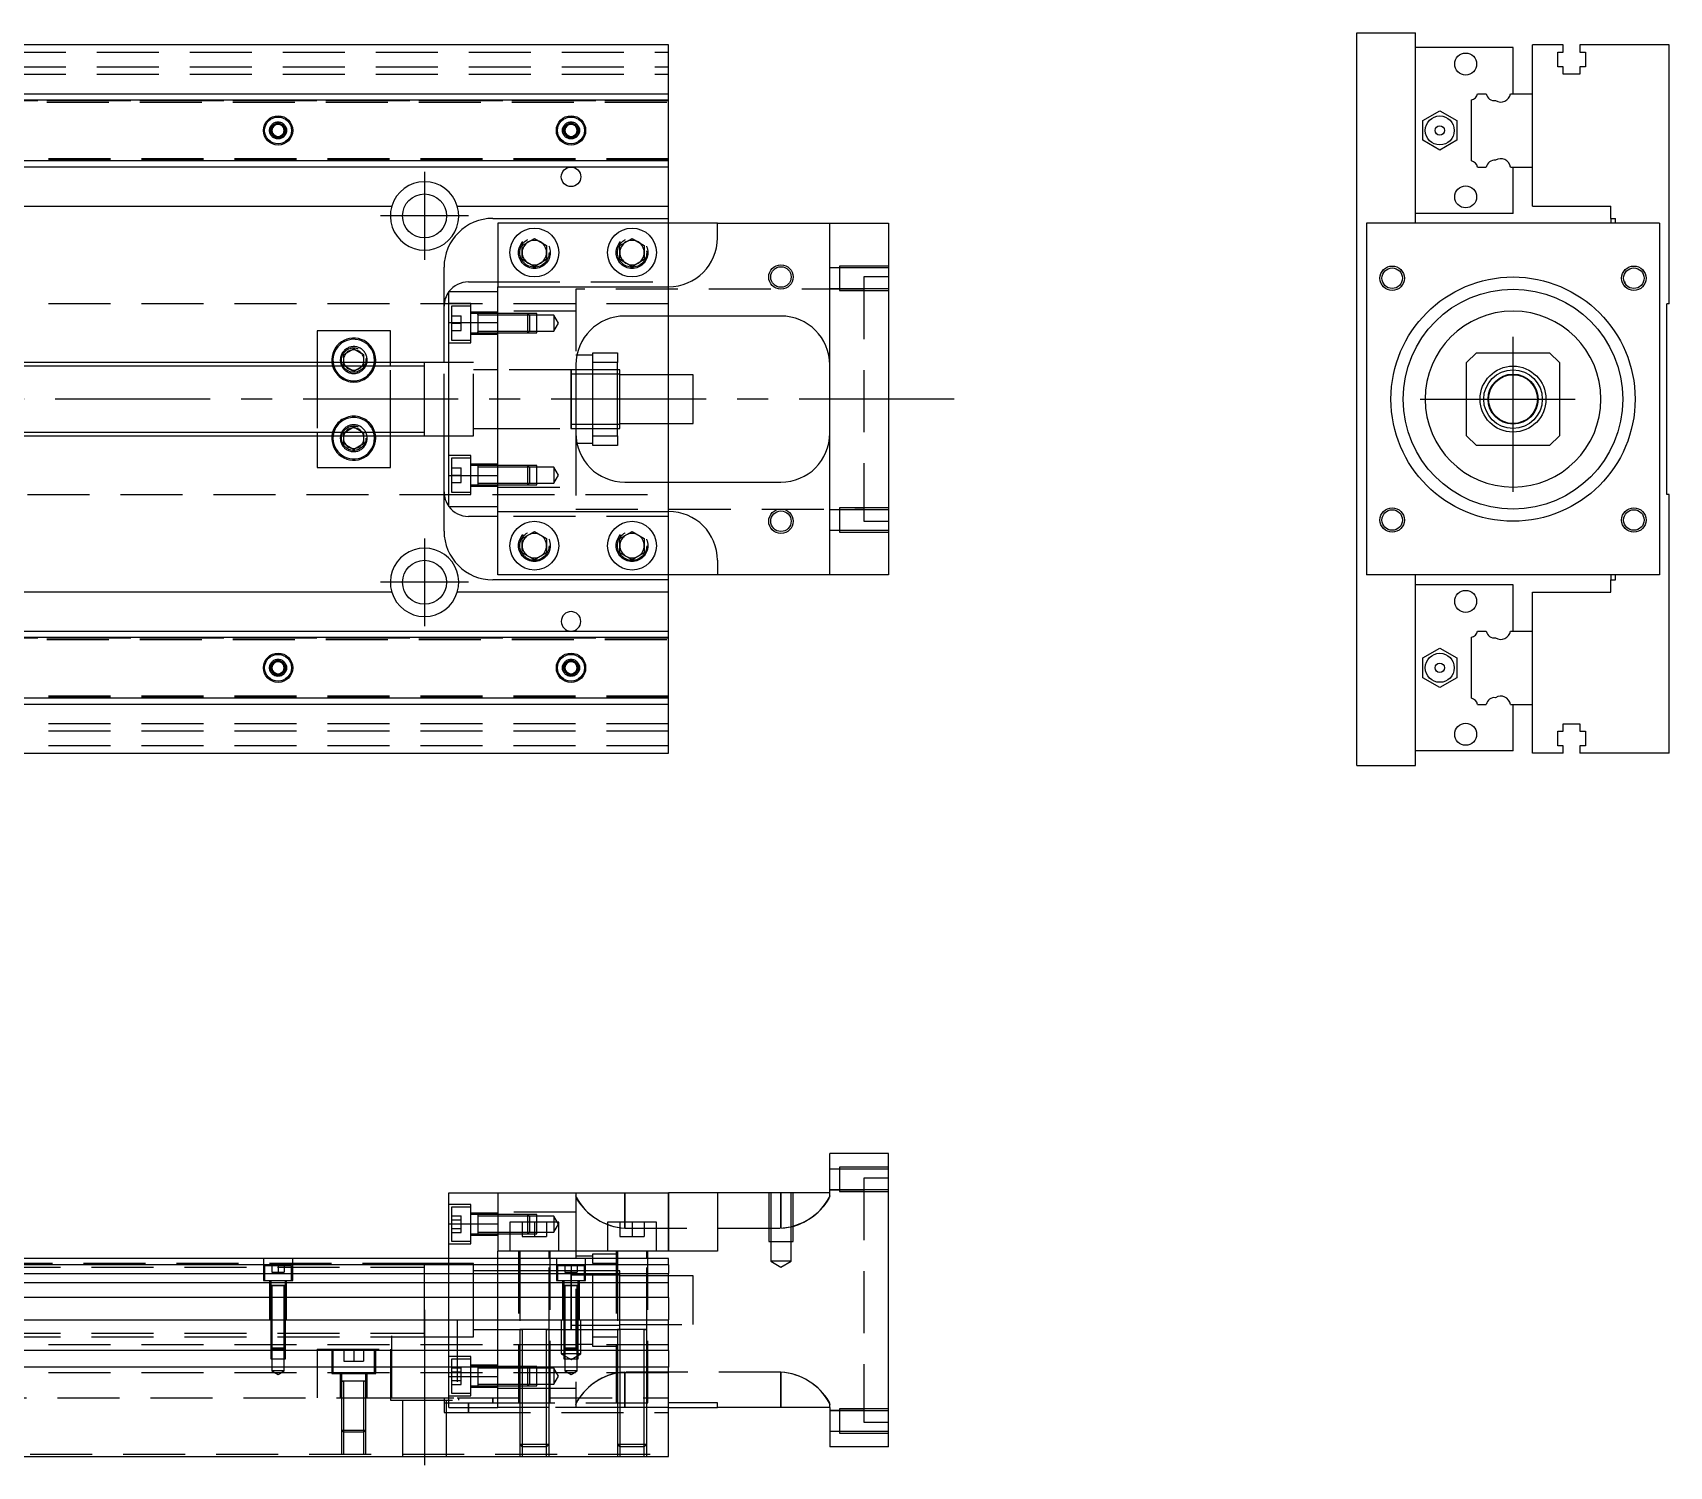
# Model space of a CAD drawing. Extents: x -10 to 665, y -264 to 77.
# Drawn here: x 329.8 to 664.9, y -218.4 to 75 of the extents above; entities that cross this region are included whole.
import ezdxf

# ---------------------------------------------------------------- set-up
doc = ezdxf.new("R2010")
doc.units = 0
doc.linetypes.add('CENTER', pattern=[50.8, 31.75, -6.35, 6.35, -6.35])
doc.linetypes.add('DASHED', pattern=[19.05, 12.7, -6.35])
doc.layers.get('0').update_dxf_attribs({"linetype": 'CONTINUOUS'})
doc.layers.add('CENTER', color=1, linetype='CENTER')

msp = doc.modelspace()

# ---------------------------------------------------------------- linework, layer by layer
at = {"color": 7, "linetype": 'CONTINUOUS'}
for p, q in [((600.94, -75), (600.94, 75)), ((600.94, 75), (612.94, 75)), ((612.94, 36), (612.94, 75)), ((460, 72.5), (280, 72.5)), ((460, 62.5), (460, 72.5)), ((632.94, 72), (612.94, 72)), ((632.94, 62.5), (632.94, 72)), ((632.94, 62.5), (632.94, 72)), ((636.94, 62.5), (636.94, 72.5)), ((643.24, 72.5), (636.94, 72.5)), ((642.09, 71), (643.24, 71)), ((642.09, 68), (642.09, 71)), ((643.24, 71), (643.24, 72.5)), ((646.64, 72.5), (646.64, 71)), ((664.94, 72.5), (646.64, 72.5)), ((646.64, 71), (647.79, 71)), ((647.79, 71), (647.79, 68)), ((664.94, 19.5), (664.94, 72.5)), ((643.24, 68), (642.09, 68)), ((643.24, 66.5), (643.24, 68)), ((646.64, 68), (646.64, 66.5)), ((647.79, 68), (646.64, 68)), ((646.64, 66.5), (643.24, 66.5)), ((280, 62.5), (460, 62.5)), ((280, 61.247728), (460, 61.247728)), ((460, 61.247728), (460, 62.5)), ((460, 48.752272), (460, 61.247728)), ((624.44, 48.752272), (624.44, 61.247728)), ((625.692272, 62.5), (627.46668, 62.5)), ((632.417372, 62.5), (636.94, 62.5)), ((636.94, 47.5), (636.94, 62.5)), ((636.94, 47.5), (636.94, 62.5)), ((614.439999, 57.020726), (617.94, 59.041452)), ((614.44, 52.979274), (614.439999, 57.020726)), ((617.94, 59.041452), (621.439999, 57.020726)), ((621.439999, 57.020726), (621.439999, 52.979274)), ((378.75, 55.721688), (380, 56.443376)), ((378.75, 54.278312), (378.75, 55.721688)), ((380, 53.556624), (378.75, 54.278312)), ((380, 56.443376), (381.25, 55.721688)), ((381.25, 54.278312), (380, 53.556624)), ((381.25, 55.721688), (381.25, 54.278312)), ((438.75, 55.721688), (440, 56.443376)), ((438.75, 54.278312), (438.75, 55.721688)), ((440, 53.556624), (438.75, 54.278312)), ((440, 56.443376), (441.25, 55.721688)), ((441.25, 54.278312), (440, 53.556624)), ((441.25, 55.721688), (441.25, 54.278312)), ((617.94, 50.958548), (614.44, 52.979274)), ((621.439999, 52.979274), (617.94, 50.958548)), ((460, 48.752272), (280, 48.752272)), ((460, 47.5), (280, 47.5)), ((460, 47.5), (460, 48.752272)), ((460, 39.5), (460, 47.5)), ((625.692272, 47.5), (627.46668, 47.5)), ((632.417372, 47.5), (636.94, 47.5)), ((632.94, 38), (632.94, 47.5)), ((632.94, 38), (632.94, 47.5)), ((636.94, 39.5), (636.94, 47.5)), ((296.708204, 39.5), (403.291796, 39.5)), ((416.708204, 39.5), (460, 39.5)), ((424, 37), (460, 37)), ((460, 37), (460, 39.5)), ((460, 36), (460, 37)), ((632.94, 38), (612.94, 38)), ((636.94, 39.5), (652.94, 39.5)), ((652.94, 37), (652.94, 39.5)), ((652.94, 37), (653.94, 37)), ((652.94, 37), (652.94, 36)), ((653.94, 36), (653.94, 37)), ((425, 36), (425, 23)), ((470, 36), (425, 36)), ((470, 33), (470, 36)), ((470, 36), (493, 36)), ((493, -36), (493, 36)), ((493, 36), (505, 36)), ((505, 36), (505, -36)), ((602.94, 36), (602.94, -36)), ((662.94, 36), (602.94, 36)), ((662.94, 36), (662.94, -36)), ((430, 31.443376), (432.5, 32.886752)), ((430, 28.556624), (430, 31.443376)), ((432.5, 32.886752), (435, 31.443376)), ((435, 31.443376), (435, 28.556624)), ((450, 31.443376), (452.5, 32.886752)), ((450, 28.556624), (450, 31.443376)), ((452.5, 32.886752), (455, 31.443376)), ((455, 31.443376), (455, 28.556624)), ((414, 7.5), (414, 27)), ((432.5, 27.113248), (430, 28.556624)), ((435, 28.556624), (432.5, 27.113248)), ((452.5, 27.113248), (450, 28.556624)), ((455, 28.556624), (452.5, 27.113248)), ((419, 24), (425, 24)), ((655.72675, 24), (655.94, 24)), ((655.94, 23.586018), (655.94, 24)), ((415, 22), (425, 22)), ((415, 15.652476), (415, 22)), ((425, 15.652476), (425, 23)), ((425, 23), (460, 23)), ((483, 17), (451, 17)), ((460, 5), (460, 17)), ((664.94, 19.5), (664.44, 19.5)), ((664.44, -19.5), (664.44, 19.5)), ((403, 14), (388, 14)), ((388, 14), (388, 7.5)), ((403, 7.5), (403, 14)), ((415, 15.652476), (425, 15.652476)), ((415, -15.652476), (415, 15.652476)), ((425, -15.652476), (425, 15.652476)), ((425, -15.652476), (425, 15.652476)), ((393.5, 9.1547), (395.5, 10.309402)), ((395.5, 10.309402), (397.5, 9.1547)), ((410, 7.5), (280, 7.5)), ((393.5, 7.5), (393.5, 9.1547)), ((397.5, 9.1547), (397.5, 7.5)), ((410, 7.5), (409.995, 7.5)), ((410, -7.500006), (410, 7.500006)), ((410, 6.75), (410, 7.500006)), ((410, 6.951128), (410, 7.5)), ((415, 7.5), (410, 7.5)), ((410.005, 7.5), (410, 7.5)), ((410, -6.951128), (410, 6.951128)), ((410, -6.75), (410, 6.75)), ((441, 7), (441, -7)), ((444.5, 9), (441.202042, 9)), ((444.5, 9.5), (449.5, 9.5)), ((444.5, 7.5), (444.5, 9.5)), ((449.5, 7.5), (444.5, 7.5)), ((444.5, -7.5), (444.5, 7.5)), ((449.5, 9.5), (449.5, 7.5)), ((449.5, -7.5), (449.5, 7.5)), ((625.44, 9.5), (623.44, 7.5)), ((623.44, -7.5), (623.44, 7.5)), ((625.44, 9.5), (640.44, 9.5)), ((642.44, 7.5), (640.44, 9.5)), ((642.44, 7.5), (642.44, -7.5)), ((444.5, 5.125), (441, 5.125)), ((449.5, 5.125), (444.5, 5.125)), ((450, 6), (449.5, 6)), ((450, 5.125), (449.5, 5.125)), ((450, -6), (450, 6)), ((465, 5), (450, 5)), ((465, -5), (465, 5)), ((441, -5.125), (444.5, -5.125)), ((444.5, -5.125), (449.5, -5.125)), ((449.5, -5.125), (450, -5.125)), ((449.5, -6), (450, -6)), ((450, -5), (465, -5)), ((460, -17), (460, -5)), ((280, -7.5), (410, -7.5)), ((388, -7.5), (388, -14)), ((393.5, -9.1547), (393.5, -7.5)), ((395.5, -10.309402), (393.5, -9.1547)), ((397.5, -9.1547), (395.5, -10.309402)), ((397.5, -7.5), (397.5, -9.1547)), ((403, -14), (403, -7.5)), ((409.995, -7.5), (410, -7.5)), ((410, -7.500006), (410, -6.75)), ((410, -7.5), (410, -6.951128)), ((410, -7.5), (415, -7.5)), ((410, -7.5), (410.005, -7.5)), ((414, -27), (414, -7.5)), ((441.202042, -9), (444.5, -9)), ((444.5, -7.5), (449.5, -7.5)), ((444.5, -9.5), (444.5, -7.5)), ((449.5, -9.5), (444.5, -9.5)), ((449.5, -7.5), (449.5, -9.5)), ((623.44, -7.5), (625.44, -9.5)), ((640.44, -9.5), (625.44, -9.5)), ((640.44, -9.5), (642.44, -7.5)), ((388, -14), (403, -14)), ((415, -15.652476), (425, -15.652476)), ((415, -22), (415, -15.652476)), ((425, -23), (425, -15.652476)), ((451, -17), (483, -17)), ((664.94, -19.5), (664.44, -19.5)), ((664.94, -72.5), (664.94, -19.5)), ((415, -22), (425, -22)), ((425, -23), (460, -23)), ((425, -36), (425, -23)), ((425, -24), (419, -24)), ((430, -28.556624), (432.5, -27.113248)), ((430, -31.443376), (430, -28.556624)), ((432.5, -27.113248), (435, -28.556624)), ((435, -28.556624), (435, -31.443376)), ((450, -28.556624), (452.5, -27.113248)), ((450, -31.443376), (450, -28.556624)), ((452.5, -27.113248), (455, -28.556624)), ((455, -28.556624), (455, -31.443376)), ((432.5, -32.886752), (430, -31.443376)), ((435, -31.443376), (432.5, -32.886752)), ((452.5, -32.886752), (450, -31.443376)), ((455, -31.443376), (452.5, -32.886752)), ((470, -33), (470, -36)), ((470, -36), (425, -36)), ((460, -37), (460, -36)), ((493, -36), (470, -36)), ((505, -36), (493, -36)), ((662.94, -36), (602.94, -36)), ((612.94, -75), (612.94, -36)), ((652.94, -36), (652.94, -37)), ((653.94, -37), (653.94, -36)), ((403.291796, -39.5), (296.708204, -39.5)), ((460, -39.5), (416.708204, -39.5)), ((460, -37), (424, -37)), ((460, -39.5), (460, -37)), ((460, -47.5), (460, -39.5)), ((632.94, -38), (612.94, -38)), ((632.94, -47.5), (632.94, -38)), ((636.94, -39.5), (652.94, -39.5)), ((636.94, -47.5), (636.94, -39.5)), ((652.94, -37), (653.94, -37)), ((652.94, -39.5), (652.94, -37)), ((280, -47.5), (460, -47.5)), ((280, -48.752272), (460, -48.752272)), ((460, -48.752272), (460, -47.5)), ((460, -61.247728), (460, -48.752272)), ((624.44, -61.247728), (624.44, -48.752272)), ((625.692272, -47.5), (627.46668, -47.5)), ((632.417372, -47.5), (636.94, -47.5)), ((636.94, -62.5), (636.94, -47.5)), ((636.94, -62.5), (636.94, -47.5)), ((378.75, -54.278312), (380, -53.556624)), ((380, -53.556624), (381.25, -54.278312)), ((438.75, -54.278312), (440, -53.556624)), ((440, -53.556624), (441.25, -54.278312)), ((614.439999, -52.979274), (617.94, -50.958548)), ((614.44, -57.020726), (614.439999, -52.979274)), ((617.94, -50.958548), (621.439999, -52.979274)), ((621.439999, -52.979274), (621.439999, -57.020726)), ((378.75, -55.721688), (378.75, -54.278312)), ((380, -56.443376), (378.75, -55.721688)), ((381.25, -55.721688), (380, -56.443376)), ((381.25, -54.278312), (381.25, -55.721688)), ((438.75, -55.721688), (438.75, -54.278312)), ((440, -56.443376), (438.75, -55.721688)), ((441.25, -55.721688), (440, -56.443376)), ((441.25, -54.278312), (441.25, -55.721688)), ((617.94, -59.041452), (614.44, -57.020726)), ((621.439999, -57.020726), (617.94, -59.041452)), ((460, -61.247728), (280, -61.247728)), ((460, -62.5), (280, -62.5)), ((460, -62.5), (460, -61.247728)), ((460, -72.5), (460, -62.5)), ((625.692272, -62.5), (627.46668, -62.5)), ((632.417372, -62.5), (636.94, -62.5)), ((632.94, -72), (632.94, -62.5)), ((636.94, -72.5), (636.94, -62.5)), ((643.24, -68), (643.24, -66.5)), ((643.24, -66.5), (646.64, -66.5)), ((646.64, -66.5), (646.64, -68)), ((642.09, -71), (642.09, -68)), ((642.09, -68), (643.24, -68)), ((646.64, -68), (647.79, -68)), ((647.79, -68), (647.79, -71)), ((280, -72.5), (460, -72.5)), ((632.94, -72), (612.94, -72)), ((643.24, -72.5), (636.94, -72.5)), ((643.24, -71), (642.09, -71)), ((643.24, -72.5), (643.24, -71)), ((647.79, -71), (646.64, -71)), ((646.64, -71), (646.64, -72.5)), ((664.94, -72.5), (646.64, -72.5)), ((600.94, -75), (612.94, -75)), ((505, -154.45), (493, -154.45)), ((493, -162.45), (493, -154.45)), ((505, -214.45), (505, -154.45)), ((415, -162.45), (425, -162.45)), ((415, -168.797524), (415, -162.45)), ((425, -162.45), (425, -174.45)), ((425, -162.45), (460, -162.45)), ((460, -174.45), (460, -162.45)), ((470, -162.45), (460, -162.45)), ((493, -162.45), (470, -162.45)), ((470, -162.45), (470, -174.45)), ((415, -175.95), (415, -168.797524)), ((415, -168.797524), (425, -168.797524)), ((437.5, -168.45), (427.5, -168.45)), ((427.5, -168.45), (427.5, -174.45)), ((437.5, -174.45), (437.5, -168.45)), ((457.5, -168.45), (447.5, -168.45)), ((447.5, -168.45), (447.5, -174.45)), ((457.5, -174.45), (457.5, -168.45)), ((460, -175.95), (275.5, -175.95)), ((460, -177.202272), (275.5, -177.202272)), ((410, -184.249932), (410, -176.949994)), ((425, -175.95), (425, -174.45)), ((470, -174.45), (425, -174.45)), ((460, -177.202272), (460, -175.95)), ((460, -177.202272), (460, -178.97668)), ((275.5, -178.97668), (460, -178.97668)), ((460, -180.873076), (275.5, -180.873076)), ((440, -184.45), (440, -178.449994)), ((440, -190.450006), (440, -178.449994)), ((440, -179.325), (440, -180.45)), ((441, -179.325), (440, -179.325)), ((440, -180.45), (440, -181.449788)), ((442.75, -179.325), (441, -179.325)), ((444.5, -179.325), (442.75, -179.325)), ((449.5, -179.325), (444.5, -179.325)), ((450, -179.325), (449.5, -179.325)), ((460, -180.873076), (460, -178.97668)), ((460, -183.927372), (460, -180.873076)), ((460, -183.927372), (275.5, -183.927372)), ((410, -188.45), (410, -184.249932)), ((441.500006, -181.45), (438.499994, -181.45)), ((441.500006, -181.45), (440, -181.45)), ((460, -183.927372), (460, -188.45)), ((0, -188.45), (460, -188.45)), ((410, -191.950006), (410, -188.45)), ((440, -189.575), (450, -189.575)), ((460, -194.75), (460, -188.45)), ((460, -194.75), (0, -194.75)), ((460, -194.75), (460, -198.15)), ((460, -198.15), (0, -198.15)), ((460, -216.45), (460, -198.15)), ((470, -205.45), (460, -205.45)), ((460, -206.45), (470, -206.45)), ((470, -206.45), (470, -205.45)), ((493, -206.45), (470, -206.45)), ((493, -206.45), (493, -214.45)), ((505, -214.45), (493, -214.45)), ((0, -216.45), (460, -216.45))]:
    msp.add_line(p, q, dxfattribs=at)
at = {"color": 3, "linetype": 'DASHED'}
for p, q in [((0, 71), (460, 71)), ((0, 68), (460, 68)), ((0, 66.5), (460, 66.5)), ((275.5, 61.1), (460, 61.1)), ((275.5, 60.8), (460, 60.8)), ((280, 61.1147), (460, 61.1147)), ((378.5, 55), (378.52041, 55.24661)), ((438.5, 55), (438.52041, 55.24661)), ((460, 49.2), (275.5, 49.2)), ((460, 48.9), (275.5, 48.9)), ((460, 48.8853), (280, 48.8853)), ((460, 24), (460, 36)), ((429.5, 30), (429.520026, 30.346056)), ((455.477798, 30.364306), (455.5, 30)), ((495, 26.848738), (493, 26.848738)), ((495, 27.248732), (495, 22.248742)), ((505, 27.248732), (495, 27.248732)), ((505, 26.848738), (495, 26.848738)), ((425, 24), (460, 24)), ((460, 23), (460, 24)), ((500, 25), (500, -25)), ((505, 25), (500, 25)), ((425, 15.652476), (425, 22)), ((441, 22.5), (441, 7)), ((500, 22.5), (441, 22.5)), ((460, 17), (460, 23)), ((493, 22.648738), (495, 22.648738)), ((495, 22.648738), (505, 22.648738)), ((495, 22.248742), (505, 22.248742)), ((460, 19.5), (61.969694, 19.5)), ((419.5, 19.55635), (415, 19.55635)), ((415.5, 19.05635), (415.5, 12.05635)), ((419.5, 19.05635), (415.5, 19.05635)), ((415.5, 17.05635), (417.5, 17.05635)), ((417.5, 15.55635), (417.5, 17.05635)), ((419.5, 11.55635), (419.5, 19.55635)), ((425, 17.80635), (419.5, 17.80635)), ((420.9, 17.55635), (419.5, 17.55635)), ((420.9, 17.55635), (420.895, 17.55635)), ((420.9, 17.556354), (420.9, 13.556344)), ((420.9, 17.556354), (420.9, 13.556344)), ((420.9, 17.55635), (420.9, 17.339888)), ((420.9, 17.33964), (420.9, 17.55635)), ((420.905, 17.55635), (420.9, 17.55635)), ((425, 17.55635), (420.9, 17.55635)), ((420.9, 17.339888), (420.9, 13.77281)), ((425, 17.20635), (420.9, 17.20635)), ((441, 18), (425, 18)), ((431.15, 17.55635), (425, 17.55635)), ((431.150006, 17.556344), (425, 17.556344)), ((431.5, 17.20635), (425, 17.20635)), ((431.15, 13.55635), (431.15, 17.55635)), ((431.5, 17.20635), (431.15, 17.55635)), ((433, 17.556344), (431.150006, 17.556344)), ((431.5, 17.20635), (431.5, 13.90635)), ((433, 17.20635), (431.5, 17.20635)), ((433, 13.556354), (433, 17.556344)), ((436.5, 17.20635), (433, 17.20635)), ((436.5, 17.20635), (436.5, 13.90635)), ((437.452628, 15.55635), (436.5, 17.20635)), ((415.5, 15.55635), (417.5, 15.55635)), ((415.5, 14.05635), (417.5, 14.05635)), ((417.5, 14.05635), (417.5, 15.55635)), ((419.5, 13.55635), (420.9, 13.55635)), ((420.895, 13.55635), (420.9, 13.55635)), ((420.9, 13.90635), (425, 13.90635)), ((420.9, 13.55635), (420.9, 13.773016)), ((420.9, 13.77281), (420.9, 13.55635)), ((420.9, 13.55635), (420.905, 13.55635)), ((420.9, 13.55635), (425, 13.55635)), ((425, 13.90635), (431.5, 13.90635)), ((425, 13.556354), (431.150006, 13.556354)), ((425, 13.55635), (431.15, 13.55635)), ((431.15, 13.55635), (431.5, 13.90635)), ((431.150006, 13.556354), (433, 13.556354)), ((431.5, 13.90635), (433, 13.90635)), ((433, 13.90635), (436.5, 13.90635)), ((436.5, 13.90635), (437.452628, 15.55635)), ((415, 11.55635), (419.5, 11.55635)), ((415.5, 12.05635), (419.5, 12.05635)), ((419.5, 13.30635), (425, 13.30635)), ((388, 7.5), (388, 6.75)), ((388, 6.75), (388, -6.75)), ((393.5, 6.8453), (393.5, 7.5)), ((393.665064, 6.75), (393.5, 6.8453)), ((395.5, 5.690598), (393.665064, 6.75)), ((397.334936, 6.75), (395.5, 5.690598)), ((397.5, 6.8453), (397.334936, 6.75)), ((397.5, 7.5), (397.5, 6.8453)), ((397.983582, 8.286038), (398, 8)), ((403, 6.75), (403, 7.5)), ((403, -6.75), (403, 6.75)), ((414, -7.5), (414, 7.5)), ((420, 7.5), (415, 7.5)), ((420, -7.5), (420, 7.5)), ((441.202042, 9), (441, 9)), ((425, 6), (420, 6)), ((440, 6), (425, 6)), ((440, 6), (439.995, 6)), ((440, -6.000006), (440, 6.000006)), ((440, 6), (440, -5.999164)), ((441, 6), (440, 6)), ((440.005, 6), (440, 6)), ((441, 5.125), (440, 5.125)), ((444.5, 6), (441, 6)), ((449.5, 6), (444.5, 6)), ((460, -5), (460, 5)), ((393.665064, -6.75), (395.5, -5.690598)), ((395.5, -5.690598), (397.334936, -6.75)), ((420, -6), (425, -6)), ((425, -6), (440, -6)), ((439.995, -6), (440, -6)), ((440, -5.125), (441, -5.125)), ((440, -5.999164), (440, -6)), ((440, -6), (441, -6)), ((440, -6), (440.005, -6)), ((441, -6), (444.5, -6)), ((444.5, -6), (449.5, -6)), ((388, -6.75), (388, -7.5)), ((393, -8), (393.018502, -7.696412)), ((393.5, -6.8453), (393.665064, -6.75)), ((393.5, -7.5), (393.5, -6.8453)), ((397.334936, -6.75), (397.5, -6.8453)), ((397.5, -6.8453), (397.5, -7.5)), ((403, -7.5), (403, -6.75)), ((415, -7.5), (420, -7.5)), ((441, -7), (441, -22.5)), ((441, -9), (441.202042, -9)), ((419.5, -11.55635), (415, -11.55635)), ((415.5, -12.05635), (415.5, -19.05635)), ((419.5, -12.05635), (415.5, -12.05635)), ((419.5, -19.55635), (419.5, -11.55635)), ((425, -13.30635), (419.5, -13.30635)), ((415.5, -14.05635), (417.5, -14.05635)), ((415.5, -15.55635), (417.5, -15.55635)), ((417.5, -15.55635), (417.5, -14.05635)), ((417.5, -17.05635), (417.5, -15.55635)), ((420.9, -13.55635), (419.5, -13.55635)), ((420.9, -13.55635), (420.895, -13.55635)), ((420.9, -13.556344), (420.9, -17.556354)), ((420.9, -13.55635), (420.9, -13.77281)), ((420.905, -13.55635), (420.9, -13.55635)), ((425, -13.55635), (420.9, -13.55635)), ((420.9, -13.77281), (420.9, -17.339888)), ((425, -13.90635), (420.9, -13.90635)), ((431.15, -13.55635), (425, -13.55635)), ((431.15, -13.556352), (425, -13.556354)), ((431.5, -13.90635), (425, -13.90635)), ((425, -22), (425, -15.652476)), ((431.15, -17.55635), (431.15, -13.55635)), ((431.5, -13.90635), (431.15, -13.55635)), ((433, -13.556354), (431.15, -13.556352)), ((431.5, -13.90635), (431.5, -17.20635)), ((433, -13.90635), (431.5, -13.90635)), ((433, -17.556344), (433, -13.556354)), ((436.5, -13.90635), (433, -13.90635)), ((436.5, -13.90635), (436.5, -17.20635)), ((437.452628, -15.55635), (436.5, -13.90635)), ((436.5, -17.20635), (437.452628, -15.55635)), ((61.969694, -19.5), (460, -19.5)), ((415, -19.55635), (419.5, -19.55635)), ((415.5, -17.05635), (417.5, -17.05635)), ((415.5, -19.05635), (419.5, -19.05635)), ((419.5, -17.55635), (420.9, -17.55635)), ((419.5, -17.80635), (425, -17.80635)), ((420.895, -17.55635), (420.9, -17.55635)), ((420.9, -17.20635), (425, -17.20635)), ((420.9, -17.339888), (420.9, -17.55635)), ((420.9, -17.55635), (420.905, -17.55635)), ((420.9, -17.55635), (425, -17.55635)), ((425, -17.20635), (431.5, -17.20635)), ((425, -17.556344), (431.15, -17.556346)), ((425, -17.55635), (431.15, -17.55635)), ((425, -18), (441, -18)), ((431.15, -17.55635), (431.5, -17.20635)), ((431.15, -17.556346), (433, -17.556344)), ((431.5, -17.20635), (433, -17.20635)), ((433, -17.20635), (436.5, -17.20635)), ((460, -23), (460, -17)), ((441, -22.5), (500, -22.5)), ((460, -24), (460, -23)), ((495, -22.648738), (493, -22.648738)), ((495, -22.248742), (495, -27.248732)), ((505, -22.248742), (495, -22.248742)), ((505, -22.648738), (495, -22.648738)), ((460, -24), (425, -24)), ((460, -36), (460, -24)), ((500, -25), (505, -25)), ((429.5, -30), (429.520026, -29.653944)), ((449.5, -30), (449.520026, -29.653944)), ((493, -26.848738), (495, -26.848738)), ((495, -26.848738), (505, -26.848738)), ((495, -27.248732), (505, -27.248732)), ((275.5, -48.9), (460, -48.9)), ((275.5, -49.2), (460, -49.2)), ((280, -48.8853), (460, -48.8853)), ((381.477374, -54.74045), (381.5, -55)), ((441.477374, -54.74045), (441.5, -55)), ((460, -60.8), (275.5, -60.8)), ((460, -61.1), (275.5, -61.1)), ((460, -61.1147), (280, -61.1147)), ((460, -66.5), (0, -66.5)), ((460, -68), (0, -68)), ((460, -71), (0, -71)), ((495, -157.201268), (495, -162.201258)), ((505, -157.201268), (495, -157.201268)), ((495, -157.601262), (493, -157.601262)), ((505, -157.601262), (495, -157.601262)), ((500, -159.45), (500, -209.45)), ((505, -159.45), (500, -159.45)), ((441, -162.45), (441, -163.066596)), ((441, -163.066596), (441, -205.833404)), ((441.033404, -163.351224), (441, -163.066596)), ((441, -163.066596), (441.037764, -163.37036)), ((441.131428, -163.66502), (441.033404, -163.351224)), ((451, -169.710598), (451, -162.45)), ((451, -162.45), (451, -169.710598)), ((460, -162.45), (460, -174.45)), ((480.500006, -162.45), (480.500006, -172.45)), ((480.9, -162.45), (480.9, -172.45)), ((483, -162.45), (483, -169.710598)), ((483, -169.710598), (483, -162.45)), ((485.1, -172.45), (485.1, -162.45)), ((485.499994, -172.45), (485.499994, -162.45)), ((492.868572, -163.66502), (492.966596, -163.351224)), ((493, -163.066596), (492.962236, -163.37036)), ((492.966596, -163.351224), (493, -163.066596)), ((493, -161.801262), (495, -161.801262)), ((500, -161.95), (493, -161.95)), ((493, -163.066596), (493, -162.45)), ((495, -161.801262), (505, -161.801262)), ((495, -162.201258), (505, -162.201258)), ((419.5, -164.89365), (415, -164.89365)), ((415.5, -165.39365), (415.5, -168.89365)), ((419.5, -165.39365), (415.5, -165.39365)), ((415.5, -167.1616), (417.5, -167.1616)), ((417.5, -168.027626), (417.5, -167.1616)), ((419.5, -172.89365), (419.5, -164.89365)), ((425, -166.64365), (419.5, -166.64365)), ((420.9, -166.89365), (419.5, -166.89365)), ((420.9, -166.89365), (420.895, -166.89365)), ((420.9, -166.893646), (420.9, -167.47866)), ((420.9, -166.893646), (420.9, -170.893656)), ((420.9, -166.89365), (420.9, -167.110318)), ((420.905, -166.89365), (420.9, -166.89365)), ((425, -166.89365), (420.9, -166.89365)), ((420.9, -167.110318), (420.9, -167.478664)), ((425, -167.24365), (420.9, -167.24365)), ((420.9, -167.47866), (420.9, -168.753604)), ((420.9, -167.478664), (420.9, -168.89365)), ((441, -166.45), (425, -166.45)), ((431.15, -166.89365), (425, -166.89365)), ((431.15, -166.893654), (425, -166.893656)), ((431.5, -167.24365), (425, -167.24365)), ((431.15, -168.89365), (431.15, -166.89365)), ((431.5, -167.24365), (431.15, -166.89365)), ((433, -166.893656), (431.15, -166.893654)), ((431.5, -167.24365), (431.5, -168.89365)), ((433, -167.24365), (431.5, -167.24365)), ((433, -170.893646), (433, -166.893656)), ((436.5, -167.24365), (433, -167.24365)), ((436.5, -167.24365), (436.5, -170.54365)), ((437.452628, -168.89365), (436.5, -167.24365)), ((415.5, -168.027626), (417.5, -168.027626)), ((415.5, -168.89365), (415.5, -172.39365)), ((415.5, -169.759676), (417.5, -169.759676)), ((415.5, -170.625702), (417.5, -170.625702)), ((417.5, -169.759676), (417.5, -168.027626)), ((417.5, -170.625702), (417.5, -169.759676)), ((419.5, -170.89365), (420.9, -170.89365)), ((420.895, -170.89365), (420.9, -170.89365)), ((420.9, -168.753604), (420.9, -169.033698)), ((420.9, -168.89365), (420.9, -170.893656)), ((420.9, -168.89365), (420.9, -170.30871)), ((420.9, -169.033698), (420.9, -170.308714)), ((420.9, -170.30871), (420.9, -170.676942)), ((420.9, -170.308714), (420.9, -170.893656)), ((420.9, -170.54365), (425, -170.54365)), ((420.9, -170.676942), (420.9, -170.89365)), ((420.9, -170.89365), (420.905, -170.89365)), ((420.9, -170.89365), (425, -170.89365)), ((425, -170.54365), (431.5, -170.54365)), ((425, -170.893646), (431.15, -170.893648)), ((425, -170.89365), (431.15, -170.89365)), ((430, -168.45), (430, -171.45)), ((431.15, -170.89365), (431.15, -168.89365)), ((431.15, -170.89365), (431.5, -170.54365)), ((431.15, -170.893648), (433, -170.893646)), ((431.5, -168.89365), (431.5, -170.54365)), ((431.5, -170.54365), (433, -170.54365)), ((432.5, -168.45), (432.5, -171.45)), ((433, -170.54365), (436.5, -170.54365)), ((435, -168.45), (435, -171.45)), ((436.5, -170.54365), (437.452628, -168.89365)), ((450, -168.45), (450, -171.45)), ((451, -169.710598), (483, -169.710598)), ((452.5, -168.45), (452.5, -171.45)), ((455, -168.45), (455, -171.45)), ((483, -169.710598), (485.500674, -169.35194)), ((415, -172.89365), (419.5, -172.89365)), ((415.5, -172.39365), (419.5, -172.39365)), ((419.5, -171.14365), (425, -171.14365)), ((430, -171.45), (432.5, -171.45)), ((432.5, -171.45), (435, -171.45)), ((450, -171.45), (452.5, -171.45)), ((452.5, -171.45), (455, -171.45)), ((480.500006, -172.45), (485.499994, -172.45)), ((480.9, -172.45), (480.9, -176.45)), ((485.1, -176.45), (485.1, -172.45)), ((410, -176.95), (275.5, -176.95)), ((377, -175.95), (377, -180.45)), ((382.75, -177.45), (377.25, -177.45)), ((377.25, -177.45), (377.25, -180.45)), ((378.75, -177.45), (378.75, -178.75)), ((380, -177.45), (380, -178.75)), ((381.25, -177.45), (381.25, -178.75)), ((382.75, -180.45), (382.75, -177.45)), ((383, -180.45), (383, -175.95)), ((410, -176.95), (409.995, -176.95)), ((410, -177.498872), (410, -176.95)), ((410.005, -176.95), (410, -176.95)), ((415, -176.95), (410, -176.95)), ((410, -184.249934), (410, -177.498872)), ((415, -188.45), (415, -175.95)), ((420, -176.95), (415, -176.95)), ((420, -184.45), (420, -176.95)), ((425, -188.45), (425, -175.95)), ((429.25, -174.45), (429.25, -205.45)), ((429.5, -174.45), (429.5, -175.95)), ((429.5, -175.95), (429.5, -190.455)), ((435.5, -175.95), (435.5, -174.45)), ((435.5, -190.455), (435.5, -175.95)), ((435.75, -205.45), (435.75, -174.45)), ((437, -175.95), (437, -180.45)), ((442.75, -177.45), (437.25, -177.45)), ((437.25, -177.45), (437.25, -180.45)), ((438.75, -177.45), (438.75, -178.75)), ((440, -177.45), (440, -178.75)), ((444.5, -175.45), (441, -175.45)), ((441.25, -177.45), (441.25, -178.75)), ((442.75, -180.45), (442.75, -177.45)), ((443, -180.45), (443, -175.95)), ((444.5, -174.95), (449.5, -174.95)), ((444.5, -175.95), (444.5, -174.95)), ((444.5, -176.95), (444.5, -175.95)), ((449.5, -176.95), (444.5, -176.95)), ((444.5, -191.95), (444.5, -176.95)), ((449.25, -174.45), (449.25, -205.45)), ((449.5, -174.45), (449.5, -175.95)), ((449.5, -175.95), (449.5, -190.455)), ((455.5, -175.95), (455.5, -174.45)), ((455.5, -190.455), (455.5, -175.95)), ((455.75, -205.45), (455.75, -174.45)), ((485.1, -176.45), (480.9, -176.45)), ((480.9, -176.45), (483, -177.662436)), ((483, -177.662436), (485.1, -176.45)), ((37, -177.7), (409.99, -177.7)), ((377, -180.45), (383, -180.45)), ((378.25, -180.45), (378.25, -188.45)), ((378.5, -180.45), (378.5, -181.45)), ((378.75, -178.75), (380, -178.75)), ((380, -178.75), (381.25, -178.75)), ((381.5, -181.45), (381.5, -180.45)), ((381.75, -188.45), (381.75, -180.45)), ((425, -178.45), (420, -178.45)), ((429.5, -178.45), (425, -178.45)), ((435.5, -178.45), (429.5, -178.45)), ((437.25, -178.45), (435.5, -178.45)), ((437, -180.45), (443, -180.45)), ((440.005, -178.45), (437.25, -178.45)), ((438.25, -180.45), (438.25, -188.45)), ((438.5, -180.45), (438.5, -181.45)), ((438.75, -178.75), (440, -178.75)), ((441, -178.45), (439.995, -178.45)), ((440, -178.45), (440, -180.449258)), ((440, -179.124966), (440, -178.45)), ((440, -178.75), (441.25, -178.75)), ((440, -180.449258), (440, -181.449914)), ((442.75, -178.45), (441, -178.45)), ((441.5, -181.45), (441.5, -180.45)), ((441.75, -188.45), (441.75, -180.45)), ((444.5, -178.45), (442.75, -178.45)), ((449.5, -178.45), (444.5, -178.45)), ((450, -178.45), (449.5, -178.45)), ((450, -184.45), (450, -178.45)), ((455.5, -179.45), (450, -179.45)), ((460, -179.45), (455.5, -179.45)), ((465, -179.45), (460, -179.45)), ((465, -184.45), (465, -179.45)), ((381.500006, -181.45), (378.499994, -181.45)), ((379.998804, -181.45), (378.499994, -181.45)), ((378.5, -181.445), (378.5, -181.45)), ((378.5, -181.45), (378.62467, -181.45)), ((378.624678, -181.45), (378.5, -181.45)), ((378.5, -181.45), (378.5, -181.455)), ((378.5, -181.45), (378.5, -188.45)), ((378.62467, -181.45), (381.375392, -181.45)), ((379.998804, -181.45), (378.624678, -181.45)), ((378.75, -181.45), (378.75, -188.45)), ((381.500006, -181.45), (379.998804, -181.45)), ((381.37533, -181.45), (379.998804, -181.45)), ((381.25, -188.45), (381.25, -181.45)), ((381.5, -181.45), (381.37533, -181.45)), ((381.375392, -181.45), (381.5, -181.45)), ((381.5, -181.45), (381.5, -181.445)), ((381.5, -181.455), (381.5, -181.45)), ((381.5, -188.45), (381.5, -181.45)), ((410, -184.650056), (410, -184.249934)), ((440, -181.45), (438.499994, -181.45)), ((438.5, -181.445), (438.5, -181.45)), ((438.5, -181.45), (438.62467, -181.45)), ((438.624678, -181.45), (438.5, -181.45)), ((438.5, -181.45), (438.5, -181.455)), ((438.5, -181.45), (438.5, -188.45)), ((438.62467, -181.45), (441.375392, -181.45)), ((439.998804, -181.45), (438.624678, -181.45)), ((438.75, -181.45), (438.75, -188.45)), ((441.37533, -181.45), (439.998804, -181.45)), ((440, -181.449788), (440, -189.575)), ((440, -181.449914), (440, -184.249974)), ((440, -184.249974), (440, -190.449164)), ((441.25, -188.45), (441.25, -181.45)), ((441.5, -181.45), (441.37533, -181.45)), ((441.375392, -181.45), (441.5, -181.45)), ((441.5, -181.45), (441.5, -181.445)), ((441.5, -181.455), (441.5, -181.45)), ((441.5, -188.45), (441.5, -181.45)), ((410, -188.45023), (410, -184.650056)), ((420, -188.45), (420, -184.45)), ((450, -190.45), (450, -184.45)), ((465, -189.45), (465, -184.45)), ((378.5, -188.45), (378.5, -194.2)), ((378.500006, -188.45), (378.500002, -194.2)), ((378.75, -188.45), (378.75, -194.45)), ((381.25, -194.45), (381.25, -188.45)), ((381.499998, -194.2), (381.499994, -188.45)), ((381.5, -194.2), (381.5, -188.45)), ((403.291796, -204.45), (403.291796, -188.45)), ((410, -191.400962), (410, -188.45023)), ((415, -194.75), (415, -188.45)), ((416.708204, -188.45), (416.708204, -204.45)), ((420, -191.95), (420, -188.45)), ((420, -190.45), (425, -190.45)), ((425, -194.75), (425, -188.45)), ((425, -190.45), (429.39999, -190.45)), ((429.39999, -190.45), (429.499994, -190.45)), ((435.500006, -190.45), (429.499994, -190.45)), ((429.5, -190.445), (429.5, -198.15)), ((429.5, -190.45), (429.84965, -190.45)), ((429.849602, -190.45), (429.5, -190.45)), ((435.15035, -190.45), (429.849602, -190.45)), ((430, -190.45), (430, -198.15)), ((435, -198.15), (435, -190.45)), ((435.150204, -190.45), (435.5, -190.45)), ((435.5, -190.45), (435.15035, -190.45)), ((435.5, -198.15), (435.5, -190.445)), ((435.500006, -190.45), (435.60001, -190.45)), ((435.60001, -190.45), (440.005, -190.45)), ((438, -188.45), (438, -195.45)), ((438.5, -188.45), (438.5, -194.2)), ((438.500006, -188.45), (438.500006, -194.200006)), ((438.75, -188.45), (438.75, -194.45)), ((439.995, -190.45), (449.39999, -190.45)), ((440, -190.450006), (440, -189.575)), ((440, -190.449164), (440, -190.45)), ((440.005, -190.45), (449.5, -190.45)), ((441.25, -194.45), (441.25, -188.45)), ((441.499994, -194.200006), (441.499994, -188.45)), ((441.5, -194.2), (441.5, -188.45)), ((442, -195.45), (442, -188.45)), ((449.39999, -190.45), (449.5, -190.45)), ((455.500006, -190.45), (449.499994, -190.45)), ((449.5, -190.445), (449.5, -198.15)), ((449.5, -190.45), (449.84965, -190.45)), ((449.849602, -190.45), (449.5, -190.45)), ((455.15035, -190.45), (449.849602, -190.45)), ((450, -189.45), (465, -189.45)), ((450, -190.45), (450, -198.15)), ((455, -198.15), (455, -190.45)), ((455.150204, -190.45), (455.5, -190.45)), ((455.5, -190.45), (455.15035, -190.45)), ((455.5, -198.15), (455.5, -190.445)), ((460, -193.6), (0, -193.6)), ((37, -191.2), (409.99, -191.2)), ((37, -191.95), (409.99, -191.95)), ((378.5, -194.2), (381.5, -194.2)), ((378.5, -194.2), (378.75, -194.45)), ((378.500002, -194.2), (378.500006, -194.75)), ((381.25, -194.45), (381.5, -194.2)), ((381.499994, -194.75), (381.499998, -194.2)), ((409.995, -191.95), (410, -191.95)), ((410, -191.949332), (410, -191.400962)), ((410, -191.95), (410, -191.949332)), ((410, -191.95), (410.005, -191.95)), ((410, -191.95), (415, -191.95)), ((415, -191.95), (420, -191.95)), ((438.5, -194.2), (441.5, -194.2)), ((438.5, -194.2), (438.75, -194.45)), ((438.500006, -194.200006), (438.500006, -194.75)), ((441, -193.45), (444.5, -193.45)), ((441.25, -194.45), (441.5, -194.2)), ((441.499994, -194.75), (441.499994, -194.200006)), ((444.5, -191.95), (449.5, -191.95)), ((444.5, -193.95), (444.5, -191.95)), ((449.5, -193.95), (444.5, -193.95)), ((378.500006, -194.75), (378.500006, -196.45)), ((378.500006, -196.45), (381.499994, -196.45)), ((381.25, -194.45), (378.75, -194.45)), ((378.75, -194.45), (378.75, -196.45)), ((378.75, -196.45), (378.75, -198.95)), ((381.25, -196.45), (381.25, -194.45)), ((381.25, -198.95), (381.25, -196.45)), ((381.499994, -196.45), (381.499994, -194.75)), ((388, -194.45), (403, -194.45)), ((388, -194.45), (388, -194.75)), ((388, -194.75), (388, -198.15)), ((391, -194.45), (391, -199.45)), ((391.25, -194.45), (391.25, -194.75)), ((391.25, -194.75), (391.25, -198.15)), ((393.5, -194.45), (393.5, -196.95)), ((393.5, -196.95), (395.5, -196.95)), ((395.5, -194.45), (395.5, -196.95)), ((395.5, -196.95), (397.5, -196.95)), ((397.5, -194.45), (397.5, -196.95)), ((399.75, -194.75), (399.75, -194.45)), ((399.75, -198.15), (399.75, -194.75)), ((400, -199.45), (400, -194.45)), ((403, -194.45), (403, -194.75)), ((403, -194.75), (403, -198.15)), ((415, -198.15), (415, -194.75)), ((419.5, -196.00635), (415, -196.00635)), ((415.5, -196.50635), (415.5, -198.15)), ((419.5, -196.50635), (415.5, -196.50635)), ((419.5, -204.00635), (419.5, -196.00635)), ((425, -197.75635), (419.5, -197.75635)), ((425, -198.15), (425, -194.75)), ((442, -195.45), (438, -195.45)), ((438, -195.45), (440, -196.6047)), ((438.500006, -194.75), (438.500006, -196.45)), ((438.500006, -196.45), (441.499994, -196.45)), ((441.25, -194.45), (438.75, -194.45)), ((438.75, -194.45), (438.75, -196.45)), ((438.75, -196.45), (438.75, -198.95)), ((440, -196.6047), (442, -195.45)), ((441.25, -196.45), (441.25, -194.45)), ((441.25, -198.95), (441.25, -196.45)), ((441.499994, -196.45), (441.499994, -194.75)), ((460, -199.3), (0, -199.3)), ((381.25, -198.95), (378.75, -198.95)), ((378.75, -198.95), (380, -199.671688)), ((380, -199.671688), (381.25, -198.95)), ((388, -198.15), (388, -204.45)), ((391, -199.45), (400, -199.45)), ((391.25, -198.15), (391.25, -199.45)), ((392.75, -199.45), (392.75, -204.45)), ((398.000006, -201.05), (392.999994, -201.05)), ((398.000006, -201.05), (392.999994, -201.05)), ((398.000006, -201.05), (392.999994, -201.05)), ((393, -199.45), (393, -201.05)), ((393, -201.045), (393, -201.05)), ((393, -201.05), (393.257448, -201.05)), ((393.257468, -201.05), (393, -201.05)), ((393, -201.05), (393, -201.055)), ((393, -201.05), (393, -204.45)), ((397.742552, -201.05), (393.257468, -201.05)), ((393.4, -201.05), (393.4, -204.45)), ((397.6, -204.45), (397.6, -201.05)), ((398, -201.05), (397.742552, -201.05)), ((397.742602, -201.05), (398, -201.05)), ((398, -201.05), (398, -199.45)), ((398, -201.05), (398, -201.045)), ((398, -201.055), (398, -201.05)), ((398, -204.45), (398, -201.05)), ((398.25, -204.45), (398.25, -199.45)), ((399.75, -199.45), (399.75, -198.15)), ((403, -198.15), (403, -204.45)), ((415, -200.102476), (415, -198.15)), ((415, -200.102476), (425, -200.102476)), ((415, -204.45), (415, -200.102476)), ((415.5, -198.15), (415.5, -200.00635)), ((415.5, -198.274298), (417.5, -198.274298)), ((415.5, -199.140324), (417.5, -199.140324)), ((415.5, -200.00635), (415.5, -203.50635)), ((415.5, -200.872374), (417.5, -200.872374)), ((417.5, -199.140324), (417.5, -198.274298)), ((417.5, -200.872374), (417.5, -199.140324)), ((417.5, -201.7384), (417.5, -200.872374)), ((420.9, -198.00635), (419.5, -198.00635)), ((420.9, -198.00635), (420.895, -198.00635)), ((420.9, -198.006344), (420.9, -198.15)), ((420.9, -198.006344), (420.9, -202.006354)), ((420.9, -198.00635), (420.9, -198.149586)), ((425, -198.00635), (420.9, -198.00635)), ((420.905, -198.00635), (420.9, -198.00635)), ((420.9, -198.149586), (420.9, -198.223016)), ((420.9, -198.15), (420.9, -198.59136)), ((420.9, -198.223016), (420.9, -198.591362)), ((425, -198.35635), (420.9, -198.35635)), ((420.9, -198.59136), (420.9, -199.866302)), ((420.9, -198.591362), (420.9, -200.00635)), ((420.9, -199.866302), (420.9, -200.146396)), ((420.9, -200.00635), (420.9, -202.006354)), ((420.9, -200.00635), (420.9, -201.421408)), ((420.9, -200.146396), (420.9, -201.421412)), ((429.5, -198.00635), (425, -198.00635)), ((429.5, -198.006354), (425, -198.006354)), ((425, -205.45), (425, -198.15)), ((429.5, -198.35635), (425, -198.35635)), ((430, -198.00635), (429.5, -198.00635)), ((430, -198.006354), (429.5, -198.006354)), ((429.5, -198.15), (429.5, -205.45)), ((430, -198.35635), (429.5, -198.35635)), ((431.15, -198.00635), (430, -198.00635)), ((431.15, -198.006352), (430, -198.006354)), ((430, -198.15), (430, -205.45)), ((431.5, -198.35635), (430, -198.35635)), ((431.15, -198.15), (431.15, -198.00635)), ((431.29365, -198.15), (431.15, -198.00635)), ((433, -198.006354), (431.15, -198.006352)), ((431.15, -200.00635), (431.15, -198.15)), ((431.15, -202.00635), (431.15, -200.00635)), ((431.5, -198.35635), (431.29365, -198.15)), ((431.5, -198.35635), (431.5, -200.00635)), ((433, -198.35635), (431.5, -198.35635)), ((431.5, -200.00635), (431.5, -201.65635)), ((433, -198.15), (433, -198.006354)), ((433, -202.006344), (433, -198.15)), ((436.5, -198.35635), (433, -198.35635)), ((435, -205.45), (435, -198.15)), ((435.5, -205.45), (435.5, -198.15)), ((436.5, -198.35635), (436.5, -201.65635)), ((437.452628, -200.00635), (436.5, -198.35635)), ((436.5, -201.65635), (437.452628, -200.00635)), ((441.25, -198.95), (438.75, -198.95)), ((438.75, -198.95), (440, -199.671688)), ((440, -199.671688), (441.25, -198.95)), ((449.619728, -199.29908), (449.49952, -199.318974)), ((449.5, -198.15), (449.5, -205.45)), ((449.619312, -199.299146), (451, -199.189402)), ((449.99996, -199.247024), (449.619728, -199.29908)), ((451, -199.189402), (449.99996, -199.247024)), ((450, -198.15), (450, -205.45)), ((483, -199.189402), (451, -199.189402)), ((451, -206.45), (451, -199.189402)), ((451, -199.189402), (451, -205.45)), ((455, -205.45), (455, -198.15)), ((455.5, -205.45), (455.5, -198.15)), ((483, -199.189402), (483, -206.45)), ((483, -206.45), (483, -199.189402)), ((296.708204, -204.45), (403.291796, -204.45)), ((393, -204.45), (393, -211.05)), ((393.000006, -204.45), (393.000006, -211.050006)), ((393.4, -204.45), (393.4, -211.45)), ((397.6, -211.45), (397.6, -204.45)), ((397.999994, -211.050006), (397.999994, -204.45)), ((398, -211.05), (398, -204.45)), ((403, -204.45), (403, -204.95)), ((403.291796, -204.45), (416.708204, -204.45)), ((414, -204.45), (414, -205.45)), ((415, -204.00635), (419.5, -204.00635)), ((415, -206.45), (415, -204.45)), ((415.5, -201.7384), (417.5, -201.7384)), ((415.5, -203.50635), (419.5, -203.50635)), ((416.708204, -204.45), (460, -204.45)), ((417, -204.95), (417, -204.45)), ((419.5, -202.00635), (420.9, -202.00635)), ((419.5, -202.25635), (425, -202.25635)), ((420.895, -202.00635), (420.9, -202.00635)), ((420.9, -201.421408), (420.9, -201.78964)), ((420.9, -201.421412), (420.9, -202.006354)), ((420.9, -201.65635), (425, -201.65635)), ((420.9, -201.78964), (420.9, -202.00635)), ((420.9, -202.00635), (425, -202.00635)), ((420.9, -202.00635), (420.905, -202.00635)), ((424, -205.45), (424, -204.45)), ((424, -204.45), (424, -205.45)), ((425, -201.65635), (429.5, -201.65635)), ((425, -202.006344), (429.5, -202.006344)), ((425, -202.00635), (429.5, -202.00635)), ((425, -202.45), (429.5, -202.45)), ((429.5, -201.65635), (430, -201.65635)), ((429.5, -202.006344), (430, -202.006344)), ((429.5, -202.00635), (430, -202.00635)), ((429.5, -202.45), (430, -202.45)), ((430, -201.65635), (431.5, -201.65635)), ((430, -202.006344), (431.15, -202.006346)), ((430, -202.00635), (431.15, -202.00635)), ((430, -202.45), (435, -202.45)), ((431.15, -202.00635), (431.5, -201.65635)), ((431.15, -202.006346), (433, -202.006344)), ((431.5, -201.65635), (433, -201.65635)), ((433, -201.65635), (436.5, -201.65635)), ((435, -202.45), (435.5, -202.45)), ((435.5, -202.45), (441, -202.45)), ((403, -204.95), (417, -204.95)), ((405.5, -204.95), (405.5, -216.45)), ((414, -205.45), (424, -205.45)), ((414, -205.45), (414, -207.45)), ((414, -207.45), (419, -207.45)), ((414.5, -216.45), (414.5, -204.95)), ((415, -206.45), (425, -206.45)), ((419, -207.45), (419, -205.45)), ((419, -205.45), (419, -206.45)), ((419, -206.45), (419, -207.45)), ((419, -207.45), (460, -207.45)), ((424, -205.45), (460, -205.45)), ((425, -206.45), (425, -205.45)), ((429.5, -206.45), (425, -206.45)), ((429.5, -205.45), (429.5, -213.95)), ((430, -206.45), (429.5, -206.45)), ((429.500006, -205.45), (429.500006, -213.950006)), ((430, -205.45), (430, -214.45)), ((435, -206.45), (430, -206.45)), ((435, -214.45), (435, -205.45)), ((435.5, -206.45), (435, -206.45)), ((435.499994, -213.950006), (435.499994, -205.45)), ((435.5, -213.95), (435.5, -205.45)), ((449.5, -206.45), (435.5, -206.45)), ((441.058008, -205.45085), (441, -205.833404)), ((441, -205.833404), (441.037764, -205.52964)), ((441, -205.833404), (441, -206.45)), ((449.5, -205.45), (449.5, -213.95)), ((450, -206.45), (449.5, -206.45)), ((449.500006, -205.45), (449.500006, -213.950006)), ((450, -205.45), (450, -214.45)), ((455, -206.45), (450, -206.45)), ((451, -205.45), (451, -206.45)), ((455, -214.45), (455, -205.45)), ((455.5, -206.45), (455, -206.45)), ((455.499994, -213.950006), (455.499994, -205.45)), ((455.5, -213.95), (455.5, -205.45)), ((460, -206.45), (455.5, -206.45)), ((492.868572, -205.23498), (492.966596, -205.548776)), ((493, -205.833404), (492.962236, -205.52964)), ((492.966596, -205.548776), (493, -205.833404)), ((493, -206.45), (493, -205.833404)), ((493, -206.95), (500, -206.95)), ((495, -207.098738), (493, -207.098738)), ((495, -206.698742), (495, -211.698732)), ((505, -206.698742), (495, -206.698742)), ((505, -207.098738), (495, -207.098738)), ((393, -211.05), (398, -211.05)), ((393, -211.05), (393.4, -211.45)), ((393.000006, -211.050006), (393.000006, -215.95)), ((397.6, -211.45), (398, -211.05)), ((397.999994, -215.95), (397.999994, -211.050006)), ((500, -209.45), (505, -209.45)), ((397.6, -211.45), (393.4, -211.45)), ((393.4, -211.45), (393.4, -215.95)), ((397.6, -215.95), (397.6, -211.45)), ((429.5, -213.95), (435.5, -213.95)), ((429.5, -213.95), (430, -214.45)), ((429.500006, -213.950006), (429.500006, -216.45)), ((435, -214.45), (430, -214.45)), ((430, -214.45), (430, -216.45)), ((435, -214.45), (435.5, -213.95)), ((435, -216.45), (435, -214.45)), ((435.499994, -216.45), (435.499994, -213.950006)), ((449.5, -213.95), (455.5, -213.95)), ((449.5, -213.95), (450, -214.45)), ((449.500006, -213.950006), (449.500006, -216.45)), ((455, -214.45), (450, -214.45)), ((450, -214.45), (450, -216.45)), ((455, -214.45), (455.5, -213.95)), ((455, -216.45), (455, -214.45)), ((455.499994, -216.45), (455.499994, -213.950006)), ((493, -211.298738), (495, -211.298738)), ((495, -211.298738), (505, -211.298738)), ((495, -211.698732), (505, -211.698732)), ((62.499994, -215.95), (460, -215.95))]:
    msp.add_line(p, q, dxfattribs=at)
at = {"color": 3, "linetype": 'CONTINUOUS'}
for p, q in [((410, 6.75), (280, 6.75)), ((280, -6.75), (410, -6.75))]:
    msp.add_line(p, q, dxfattribs=at)
at = {"color": 7, "linetype": 'CONTINUOUS'}
for centre, radius in [((623.239999, 68.6), 2.25), ((380, 55), 3), ((380, 55), 2.75), ((440, 55), 3), ((440, 55), 2.75), ((617.94, 55), 2.97), ((617.94, 55), 0.97), ((440, 45.5), 2), ((623.239999, 41.4), 2.25), ((410, 37.5), 4.5), ((432.5, 30), 5), ((452.5, 30), 5), ((483, 25), 2.1), ((608.191262, 24.748738), 2.1), ((657.688738, 24.748738), 2.1), ((632.94, 0), 25), ((632.94, 0), 22.5), ((632.94, 0), 6.75), ((632.94, 0), 6), ((632.94, 0), 5.125), ((632.94, 0), 5), ((483, -25), 2.1), ((608.191262, -24.748738), 2.1), ((657.688738, -24.748738), 2.1), ((432.5, -30), 5), ((452.5, -30), 5), ((410, -37.5), 4.5), ((623.239999, -41.4), 2.25), ((380, -55), 3), ((380, -55), 2.75), ((440, -55), 3), ((440, -55), 2.75), ((617.94, -55), 2.97), ((617.94, -55), 0.97), ((623.239999, -68.6), 2.25)]:
    msp.add_circle(centre, radius, dxfattribs=at)
at = {"color": 3, "linetype": 'DASHED'}
for centre, radius in [((380, 55), 1.75), ((380, 55), 1.5), ((440, 55), 1.75), ((440, 55), 1.5), ((432.5, 30), 3.25), ((432.5, 30), 3), ((452.5, 30), 3.25), ((452.5, 30), 3), ((395.5, 8), 2.5), ((395.5, -8), 2.5), ((432.5, -30), 3.25), ((452.5, -30), 3.25), ((432.5, -30), 3), ((452.5, -30), 3), ((380, -55), 1.75), ((380, -55), 1.5), ((440, -55), 1.75), ((440, -55), 1.5)]:
    msp.add_circle(centre, radius, dxfattribs=at)
at = {"color": 3, "linetype": 'CONTINUOUS'}
for centre in [(483, 25), (608.191262, 24.748738), (657.688738, 24.748738), (483, -25), (608.191262, -24.748738), (657.688738, -24.748738)]:
    msp.add_circle(centre, 2.5, dxfattribs=at)
at = {"color": 7, "linetype": 'CONTINUOUS'}
for centre, radius, start, end in [((624.04, 62.9), 1.7, 283.608961, 346.391039), ((629.14, 62.8), 1.7, 190.164249, 277.540197), ((630.44, 62.8), 2, 237.42103, 351.373073), ((380, 55), 1.25, 120, 180), ((380, 55), 1.25, 180, 240), ((380, 55), 1.25, 60, 120), ((380, 55), 1.25, 240, 300), ((380, 55), 1.25, 0, 60), ((380, 55), 1.25, 300, 0), ((440, 55), 1.25, 120, 180), ((440, 55), 1.25, 180, 240), ((440, 55), 1.25, 60, 120), ((440, 55), 1.25, 240, 300), ((440, 55), 1.25, 0, 60), ((440, 55), 1.25, 300, 0), ((624.04, 47.1), 1.7, 13.608961, 76.391039), ((629.14, 47.2), 1.7, 82.459803, 169.835751), ((630.44, 47.2), 2, 8.626927, 122.57897), ((410, 37.5), 7, 16.60155, 163.39845), ((410, 37.5), 7, 163.39845, 16.60155), ((424, 27), 10, 90, 180), ((432.5, 30), 2.5, 120, 180), ((432.5, 30), 2.5, 60, 120), ((432.5, 30), 2.5, 0, 60), ((452.5, 30), 2.5, 120, 180), ((452.5, 30), 2.5, 60, 120), ((452.5, 30), 2.5, 0, 60), ((460, 33), 10, 270, 0), ((432.5, 30), 2.5, 180, 240), ((432.5, 30), 2.5, 240, 300), ((432.5, 30), 2.5, 300, 0), ((452.5, 30), 2.5, 180, 240), ((452.5, 30), 2.5, 240, 300), ((452.5, 30), 2.5, 300, 0), ((419, 19), 5, 90, 143.130102), ((419, 19), 5, 143.130102, 180), ((451, 7), 10, 90, 180), ((483, 7), 10, 0, 90), ((632.94, 0), 18, 0, 270), ((632.94, 0), 18, 0, 270), ((395.5, 8), 4.5, 0, 186.37937), ((395.5, 8), 4.25, 0, 186.756327), ((395.5, 8), 2.1, 77.75279, 102.24721), ((395.5, 8), 2.1, 162.24721, 180), ((395.5, 8), 2.1, 180, 193.774147), ((395.5, 8), 2.1, 193.774147, 197.75279), ((395.5, 8), 2.1, 137.75279, 162.24721), ((395.5, 8), 2.1, 197.75279, 216.529607), ((395.5, 8), 2.1, 216.529607, 222.24721), ((395.5, 8), 2.1, 102.24721, 137.75279), ((395.5, 8), 2.1, 42.24721, 77.75279), ((395.5, 8), 2.1, 17.75279, 42.24721), ((395.5, 8), 2.1, 317.75279, 323.470393), ((395.5, 8), 2.1, 323.470393, 342.24721), ((395.5, 8), 2.1, 346.225853, 17.75279), ((395.5, 8), 2.1, 342.24721, 346.225853), ((395.5, 8), 4.25, 353.243673, 0), ((395.5, 8), 4.5, 353.62063, 0), ((395.5, 8), 2.1, 222.24721, 257.75279), ((395.5, 8), 2.1, 257.75279, 282.24721), ((395.5, 8), 2.1, 282.24721, 317.75279), ((632.94, 0), 18, 270, 0), ((632.94, 0), 18, 270, 0), ((395.5, -8), 2.1, 137.75279, 143.470393), ((395.5, -8), 2.1, 102.24721, 137.75279), ((395.5, -8), 2.1, 77.75279, 102.24721), ((395.5, -8), 2.1, 42.24721, 77.75279), ((395.5, -8), 2.1, 36.529607, 42.24721), ((395.5, -8), 4.5, 173.62063, 0), ((395.5, -8), 4.25, 173.243673, 0), ((395.5, -8), 2.1, 166.225853, 180), ((395.5, -8), 2.1, 180, 197.75279), ((395.5, -8), 2.1, 162.24721, 166.225853), ((395.5, -8), 2.1, 143.470393, 162.24721), ((395.5, -8), 2.1, 197.75279, 222.24721), ((395.5, -8), 2.1, 222.24721, 257.75279), ((395.5, -8), 2.1, 257.75279, 282.24721), ((395.5, -8), 2.1, 282.24721, 317.75279), ((395.5, -8), 2.1, 317.75279, 342.24721), ((395.5, -8), 2.1, 17.75279, 36.529607), ((395.5, -8), 2.1, 13.774147, 17.75279), ((395.5, -8), 2.1, 342.24721, 13.774147), ((395.5, -8), 4.25, 0, 6.756327), ((395.5, -8), 4.5, 0, 6.37937), ((451, -7), 10, 180, 270), ((483, -7), 10, 270, 0), ((419, -19), 5, 180, 216.869898), ((419, -19), 5, 216.869898, 270), ((460, -33), 10, 0, 90), ((424, -27), 10, 180, 270), ((432.5, -30), 2.5, 120, 180), ((432.5, -30), 2.5, 180, 240), ((432.5, -30), 2.5, 60, 120), ((432.5, -30), 2.5, 0, 60), ((432.5, -30), 2.5, 300, 0), ((452.5, -30), 2.5, 120, 180), ((452.5, -30), 2.5, 180, 240), ((452.5, -30), 2.5, 60, 120), ((452.5, -30), 2.5, 0, 60), ((452.5, -30), 2.5, 300, 0), ((410, -37.5), 7, 343.39845, 196.60155), ((432.5, -30), 2.5, 240, 300), ((452.5, -30), 2.5, 240, 300), ((410, -37.5), 7, 196.60155, 343.39845), ((440, -45.5), 2, 90, 270), ((440, -45.5), 2, 270, 90), ((624.04, -47.1), 1.7, 283.608961, 346.391039), ((629.14, -47.2), 1.7, 190.164249, 277.540197), ((630.44, -47.2), 2, 237.42103, 351.373073), ((380, -55), 1.25, 120, 180), ((380, -55), 1.25, 180, 240), ((380, -55), 1.25, 60, 120), ((380, -55), 1.25, 240, 300), ((380, -55), 1.25, 0, 60), ((380, -55), 1.25, 300, 0), ((440, -55), 1.25, 120, 180), ((440, -55), 1.25, 180, 240), ((440, -55), 1.25, 60, 120), ((440, -55), 1.25, 240, 300), ((440, -55), 1.25, 0, 60), ((440, -55), 1.25, 300, 0), ((624.04, -62.9), 1.7, 13.608961, 76.391039), ((629.14, -62.8), 1.7, 82.459803, 169.835751), ((630.44, -62.8), 2, 8.626927, 122.57897)]:
    msp.add_arc(centre, radius, start, end, dxfattribs=at)
at = {"color": 3, "linetype": 'DASHED'}
for centre, radius, start, end in [((395.5, 8), 2.75, 349.524318, 180), ((395.5, 8), 4.5, 186.37937, 196.12762), ((395.5, 8), 4.5, 196.12762, 343.87238), ((395.5, 8), 4.25, 186.756327, 197.104635), ((395.5, 8), 4.25, 197.104635, 342.895365), ((395.5, 8), 2.75, 180, 190.475682), ((395.5, 8), 2.75, 190.475682, 207.035692), ((395.5, 8), 2.75, 207.035692, 332.964308), ((395.5, 8), 2.75, 332.964308, 349.524318), ((395.5, 8), 4.25, 342.895365, 353.243673), ((395.5, 8), 4.5, 343.87238, 353.62063), ((395.5, -8), 4.5, 16.12762, 163.87238), ((395.5, -8), 4.25, 17.104635, 162.895365), ((395.5, -8), 2.75, 27.035692, 152.964308), ((395.5, -8), 4.5, 163.87238, 173.62063), ((395.5, -8), 4.25, 162.895365, 173.243673), ((395.5, -8), 2.75, 180, 10.475682), ((395.5, -8), 2.75, 169.524318, 180), ((395.5, -8), 2.75, 152.964308, 169.524318), ((395.5, -8), 2.75, 10.475682, 27.035692), ((395.5, -8), 4.25, 6.756327, 17.104635), ((395.5, -8), 4.5, 6.37937, 16.12762), ((451.811246, -157.439102), 12.298282, 208.83464497, 266.2177859), ((451.887007, -157.185352), 12.556615, 211.06674427, 265.94921781), ((482.188754, -157.439102), 12.298282, 273.7822141, 331.16535503), ((481.706905, -156.820448), 13.093165, 286.84310005, 328.48248762), ((451.987181, -211.58565), 12.512593, 100.90836723, 151.05346919), ((452.07768, -211.744716), 12.690388, 101.721719, 150.267227), ((482.188754, -211.460898), 12.298282, 28.83464497, 86.2177859), ((482.112993, -211.714648), 12.556615, 31.06674427, 85.94921781)]:
    msp.add_arc(centre, radius, start, end, dxfattribs=at)
at = {"layer": 'CENTER', "color": 1, "linetype": 'CENTER'}
for p, q in [((410, 46.5), (410, 28.5)), ((419, 37.5), (401, 37.5)), ((632.94, -19), (632.94, 19)), ((518.492256, 0), (-10.32213, 0)), ((613.94, 0), (651.94, 0)), ((410, -28.5), (410, -46.5)), ((419, -37.5), (401, -37.5)), ((410, -186.45), (410, -218.45))]:
    msp.add_line(p, q, dxfattribs=at)

doc.saveas('drawing.dxf')
